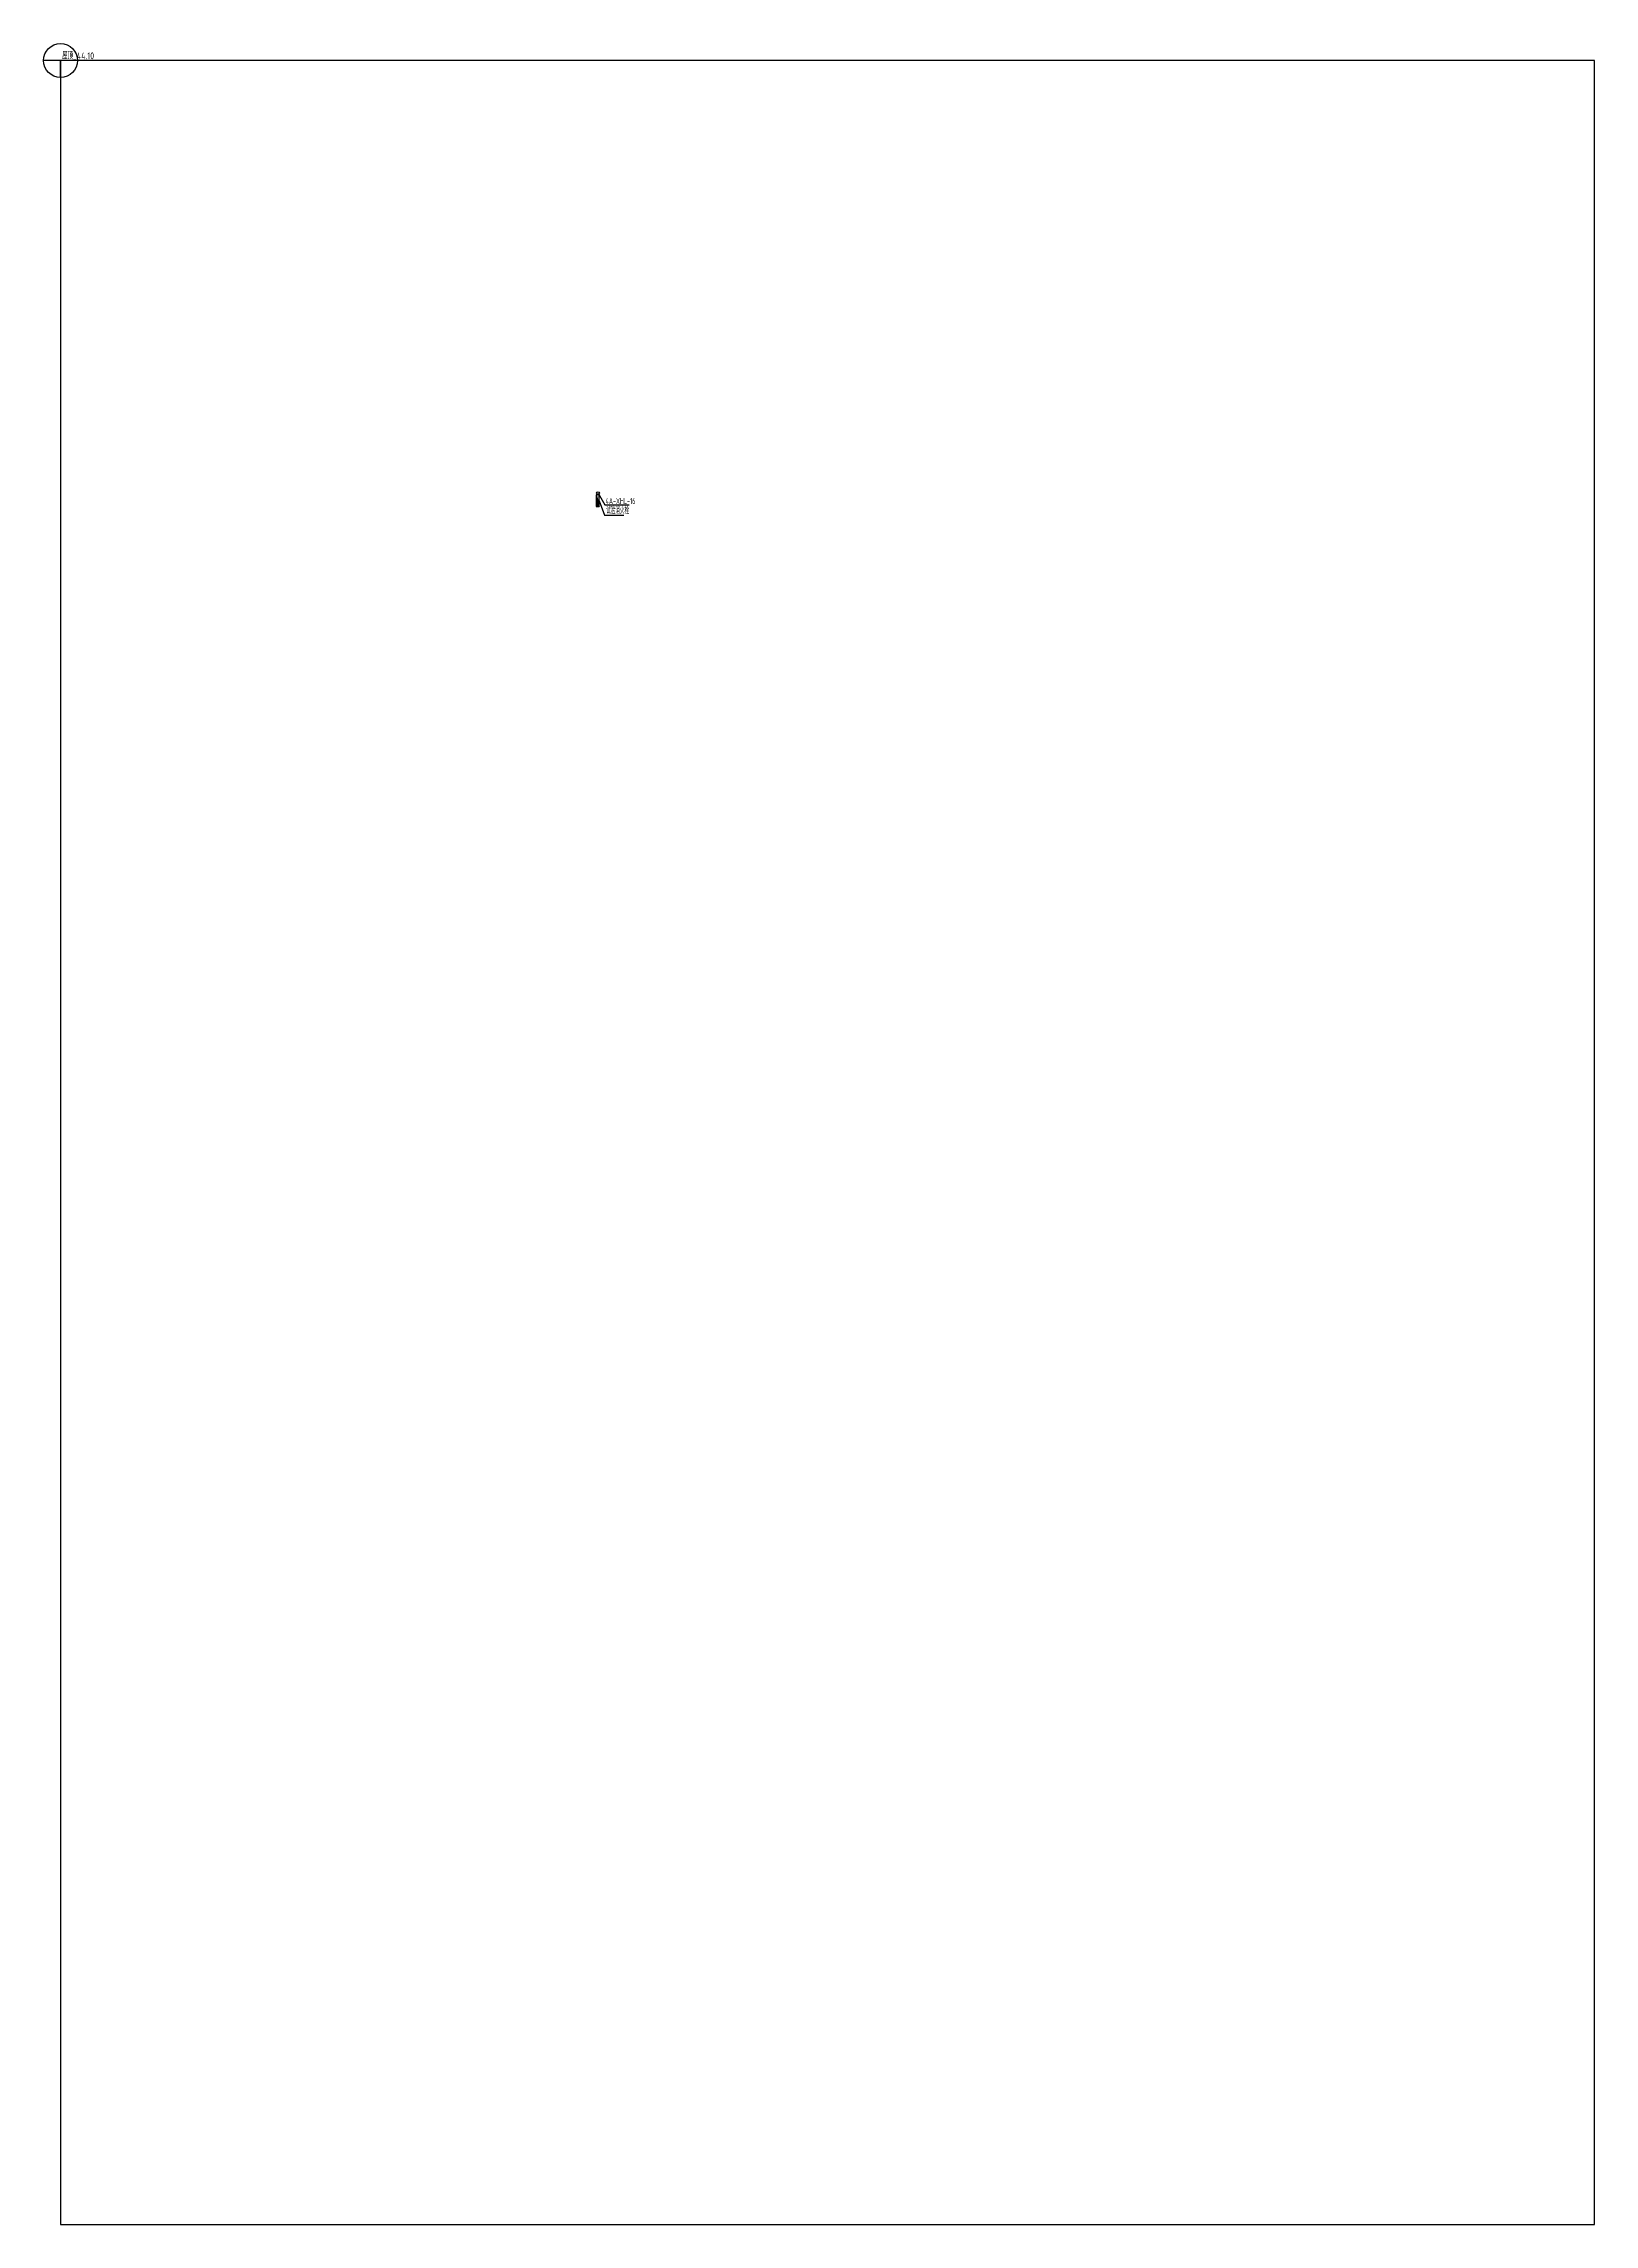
# Model space of a CAD drawing. Header units: millimetres. Extents: x -69218 to 1159344, y 1846 to 130422.
# Drawn here: x 1067874 to 1159344, y 1846 to 130422 of the extents above; entities that cross this region are included whole.
import ezdxf

# ---------------------------------------------------------------- set-up
doc = ezdxf.new("R2010")
doc.units = ezdxf.units.MM
doc.header["$LTSCALE"] = 1000
doc.layers.get('0').update_dxf_attribs({"linetype": 'CONTINUOUS'})
for name, color, linetype in [('DIM_消防', 3, 'CONTINUOUS'), ('EQUIP_消火栓', 7, 'CONTINUOUS'), ('S-Xh_注释', 3, 'CONTINUOUS'), ('VPIPE-消防', 1, 'CONTINUOUS')]:
    doc.layers.add(name, color=color, linetype=linetype)
doc.styles.add('_TWT_PIPEDN', font='GBENOR', dxfattribs={"width": 0.7, "height": 3.5, "bigfont": 'GBCBIG'})
doc.styles.add('_TWT_SERIAL', font='GBENOR', dxfattribs={"width": 0.7, "height": 3.5, "bigfont": 'GBCBIG'})
doc.styles.add('shui', font='gbenor.shx', dxfattribs={"width": 0.7, "height": 4, "bigfont": 'gbcbig.shx'})

# ---------------------------------------------------------------- blocks, each defined once
blk = doc.blocks.new('Floorbase')
for p, q in [((0, 0), (-1000, 0)), ((0, -1000), (0, 0))]:
    blk.add_line(p, q)
blk.add_circle((0, 0), 1000)
at = {"style": '_TWT_PIPEDN', "width": 0.8}
blk.add_attdef('Elevation', (92, 81), '', height=400, dxfattribs=at)
blk = doc.blocks.new('$TwtSys$00000434')
for p, q in [((-0.5, 0.5), (-0.5, -0.5)), ((-0.5, -0.5), (0.5, 0.5)), ((0.5, 0.5), (-0.5, 0.5)), ((0.5, -0.5), (0.5, 0.5)), ((-0.5, -0.5), (0.5, -0.5))]:
    blk.add_line(p, q)
blk.add_solid([(0.5, -0.5), (0.5, 0.5), (-0.5, -0.5)])

msp = doc.modelspace()

# ---------------------------------------------------------------- linework, layer by layer
at = {"layer": 'DIM_消防'}
for p, q in [((1100574, 103922), (1100978, 103222)), ((1100634, 103472), (1100964, 102622)), ((1100978, 103222), (1102412, 103222)), ((1100964, 102622), (1102103, 102622))]:
    msp.add_line(p, q, dxfattribs=at)
at = {"layer": 'S-Xh_注释'}
msp.add_lwpolyline([(1068874, 1846), (1159344, 1846), (1159344, 129422), (1068874, 129422)], close=True, dxfattribs=at)
at = {"layer": 'VPIPE-消防'}
msp.add_circle((1100574, 103922), 80, dxfattribs=at)

# ---------------------------------------------------------------- block references
at = {"layer": 'EQUIP_消火栓', "xscale": 700, "yscale": 160, "zscale": 700, "rotation": 270}
msp.add_blockref('$TwtSys$00000434', (1100554, 103472), dxfattribs=at)
at = {"layer": 'S-Xh_注释', "color": 0}
msp.add_blockref('Floorbase', (1068874, 129422), dxfattribs=at).add_auto_attribs({'Elevation': '屋顶_44.10'})

# ---------------------------------------------------------------- texts
at = {"layer": 'DIM_消防', "color": 7, "width": 0.7}
for s, height, style, p in [('4A-XHL-16', 350, '_TWT_SERIAL', (1101025, 103278)), ('试验消火栓', 385.8, 'shui', (1101057, 102693))]:
    msp.add_text(s, height=height, dxfattribs=dict(at, style=style)).set_placement(p)

doc.saveas('drawing.dxf')
